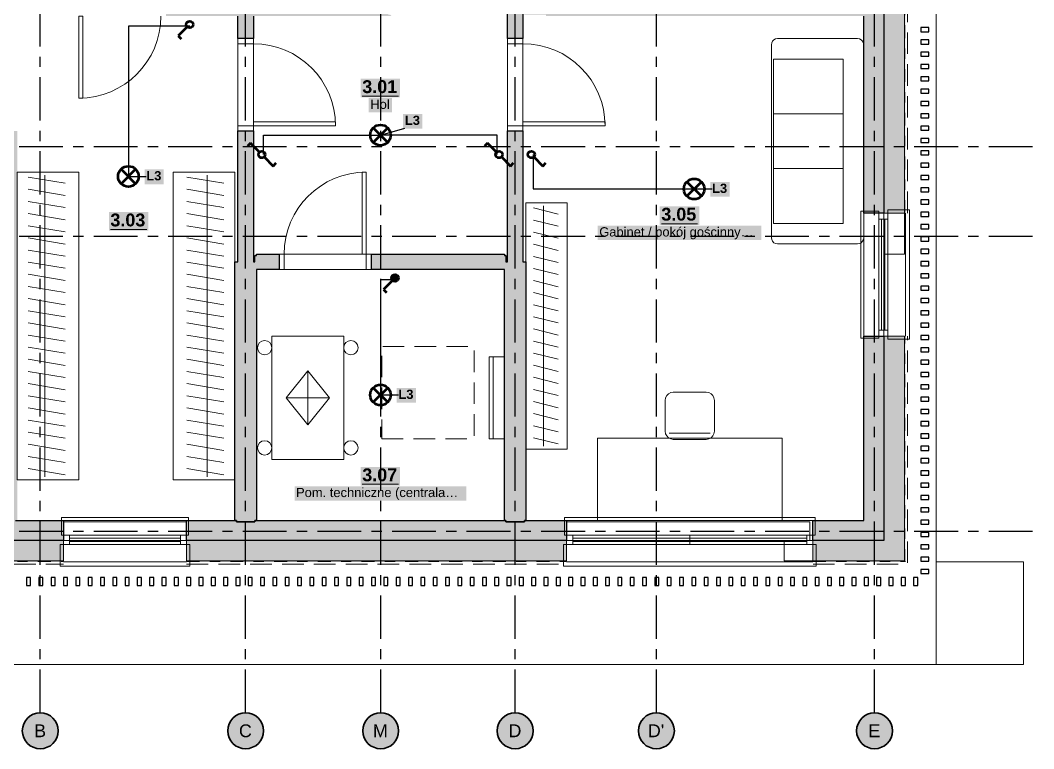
# Model space of a CAD drawing. Header units: metres. Extents: x -3.2 to 13.5, y -2.1 to 9.6.
# Drawn here: x 3.68 to 13.55, y -2.12 to 4.98 of the extents above; entities that cross this region are included whole.
import ezdxf

# ---------------------------------------------------------------- set-up
doc = ezdxf.new("R2010")
doc.units = ezdxf.units.M
for name, pattern in [('KRESKOWA', [5.25, 4.2, -1.05]), ('PUNKTOWA', [10.5, 8.4, -1.05, 0, -1.05]), ('PUNKTOWA_KROTKA', [6.3, 4.2, -1.05, 0, -1.05])]:
    doc.linetypes.add(name, pattern=pattern)
doc.layers.add('A-MASKA', color=7, linetype='Continuous', lineweight=18)
doc.layers.add('E-OPISY', color=2, linetype='Continuous', lineweight=25)
for name, color, linetype, lineweight, true_color in [('E-LACZNIKI', 30, 'Continuous', 35, 0xd06000), ('E-OSWIETLENIE', 30, 'Continuous', 35, 0xd06000), ('E-TRASY', 8, 'Continuous', 25, 0x606060), ('I-OSIE', 8, 'PUNKTOWA', 18, 0x7a7a7a), ('I-PODKLAD', 8, 'Continuous', 18, 0x9a9a9a), ('I-PODKLAD-SCIANY', 8, 'Continuous', 25, 0x6e6e6e), ('I-PODKLAD-WYPELN', 254, 'Continuous', 18, 0xe6e6e6), ('I-POMIESZCZENIA', 8, 'Continuous', 25, 0x4a4a4a)]:
    doc.layers.add(name, color=color, linetype=linetype, lineweight=lineweight, true_color=true_color)
doc.styles.add('PL_ARIAL', font='arial.ttf')
doc.styles.add('PL_ARIAL_B', font='arialbd.ttf')

msp = doc.modelspace()

# ---------------------------------------------------------------- hatches: boundary and pattern name
at = {"layer": 'A-MASKA', "true_color": 0xffffff}
for points in [[(6.9957, 4.227), (7.3793, 4.227), (7.3793, 4.4095), (6.9957, 4.4095)], [(7.0744, 4.0802), (7.3006, 4.0802), (7.3006, 4.22), (7.0744, 4.22)], [(7.4082, 3.922), (7.5958, 3.922), (7.5958, 4.0668), (7.4082, 4.0668)], [(4.8901, 3.3816), (5.0778, 3.3816), (5.0778, 3.5264), (4.8901, 3.5264)], [(10.4001, 3.2592), (10.5878, 3.2592), (10.5878, 3.404), (10.4001, 3.404)], [(9.9084, 2.984), (10.292, 2.984), (10.292, 3.1665), (9.9084, 3.1665)], [(4.5428, 2.9279), (4.9264, 2.9279), (4.9264, 3.1104), (4.5428, 3.1104)], [(9.3035, 2.8372), (10.8969, 2.8372), (10.8969, 2.977), (9.3035, 2.977)], [(7.345, 1.2519), (7.5327, 1.2519), (7.5327, 1.3967), (7.345, 1.3967)], [(6.9957, 0.4445), (7.3793, 0.4445), (7.3793, 0.627), (6.9957, 0.627)], [(6.3509, 0.2977), (8.0241, 0.2977), (8.0241, 0.4375), (6.3509, 0.4375)]]:
    msp.add_hatch(color=7, dxfattribs=at).paths.add_polyline_path(points)
at = {"layer": 'E-LACZNIKI', "true_color": 0x000000}
msp.add_hatch(color=7, dxfattribs=at).paths.add_polyline_path([(7.363, 2.4675), (7.3619, 2.476), (7.3586, 2.484), (7.3533, 2.4908), (7.3465, 2.4961), (7.3385, 2.4994), (7.33, 2.5005), (7.3215, 2.4994), (7.3135, 2.4961), (7.3067, 2.4908), (7.3014, 2.484), (7.2981, 2.476), (7.297, 2.4675), (7.2981, 2.459), (7.3014, 2.451), (7.3067, 2.4442), (7.3135, 2.4389), (7.3215, 2.4356), (7.33, 2.4345), (7.3385, 2.4356), (7.3465, 2.4389), (7.3533, 2.4442), (7.3586, 2.451), (7.3619, 2.459)])
at = {"layer": 'E-OPISY', "true_color": 0x000000}
for points in [[(7.205, 3.86), (7.2044, 3.8645), (7.2027, 3.8687), (7.1999, 3.8724), (7.1963, 3.8752), (7.192, 3.8769), (7.1875, 3.8775), (7.183, 3.8769), (7.1787, 3.8752), (7.1751, 3.8724), (7.1723, 3.8687), (7.1706, 3.8645), (7.17, 3.86), (7.1706, 3.8555), (7.1723, 3.8512), (7.1751, 3.8476), (7.1787, 3.8448), (7.183, 3.8431), (7.1875, 3.8425), (7.192, 3.8431), (7.1963, 3.8448), (7.1999, 3.8476), (7.2027, 3.8512), (7.2044, 3.8555)], [(4.7501, 3.4571), (4.7496, 3.4617), (4.7478, 3.4659), (4.745, 3.4695), (4.7414, 3.4723), (4.7372, 3.474), (4.7326, 3.4746), (4.7281, 3.474), (4.7239, 3.4723), (4.7203, 3.4695), (4.7175, 3.4659), (4.7157, 3.4617), (4.7151, 3.4571), (4.7157, 3.4526), (4.7175, 3.4484), (4.7203, 3.4448), (4.7239, 3.442), (4.7281, 3.4402), (4.7326, 3.4396), (4.7372, 3.4402), (4.7414, 3.442), (4.745, 3.4448), (4.7478, 3.4484), (4.7496, 3.4526)], [(10.2601, 3.3348), (10.2596, 3.3393), (10.2578, 3.3435), (10.255, 3.3472), (10.2514, 3.35), (10.2472, 3.3517), (10.2426, 3.3523), (10.2381, 3.3517), (10.2339, 3.35), (10.2303, 3.3472), (10.2275, 3.3435), (10.2257, 3.3393), (10.2251, 3.3348), (10.2257, 3.3303), (10.2275, 3.326), (10.2303, 3.3224), (10.2339, 3.3196), (10.2381, 3.3179), (10.2426, 3.3173), (10.2472, 3.3179), (10.2514, 3.3196), (10.255, 3.3224), (10.2578, 3.326), (10.2596, 3.3303)], [(7.205, 1.3275), (7.2044, 1.332), (7.2027, 1.3362), (7.1999, 1.3399), (7.1963, 1.3427), (7.192, 1.3444), (7.1875, 1.345), (7.183, 1.3444), (7.1787, 1.3427), (7.1751, 1.3399), (7.1723, 1.3362), (7.1706, 1.332), (7.17, 1.3275), (7.1706, 1.323), (7.1723, 1.3187), (7.1751, 1.3151), (7.1787, 1.3123), (7.183, 1.3106), (7.1875, 1.31), (7.192, 1.3106), (7.1963, 1.3123), (7.1999, 1.3151), (7.2027, 1.3187), (7.2044, 1.323)]]:
    msp.add_hatch(color=7, dxfattribs=at).paths.add_polyline_path(points)
at = {"layer": 'I-OSIE', "true_color": 0xffffff}
for points in [[(4.05, -1.945), (4.0485, -1.9222), (4.044, -1.8997), (4.0367, -1.878), (4.0266, -1.8575), (4.0138, -1.8385), (3.9987, -1.8213), (3.9815, -1.8062), (3.9625, -1.7934), (3.942, -1.7833), (3.9203, -1.776), (3.8978, -1.7715), (3.875, -1.77), (3.8522, -1.7715), (3.8297, -1.776), (3.808, -1.7833), (3.7875, -1.7934), (3.7685, -1.8062), (3.7513, -1.8213), (3.7362, -1.8385), (3.7234, -1.8575), (3.7133, -1.878), (3.706, -1.8997), (3.7015, -1.9222), (3.7, -1.945), (3.7015, -1.9678), (3.706, -1.9903), (3.7133, -2.012), (3.7234, -2.0325), (3.7362, -2.0515), (3.7513, -2.0687), (3.7685, -2.0838), (3.7875, -2.0966), (3.808, -2.1067), (3.8297, -2.114), (3.8522, -2.1185), (3.875, -2.12), (3.8978, -2.1185), (3.9203, -2.114), (3.942, -2.1067), (3.9625, -2.0966), (3.9815, -2.0838), (3.9987, -2.0687), (4.0138, -2.0515), (4.0266, -2.0325), (4.0367, -2.012), (4.044, -1.9903), (4.0485, -1.9678)], [(6.05, -1.945), (6.0485, -1.9222), (6.044, -1.8997), (6.0367, -1.878), (6.0266, -1.8575), (6.0138, -1.8385), (5.9987, -1.8213), (5.9815, -1.8062), (5.9625, -1.7934), (5.942, -1.7833), (5.9203, -1.776), (5.8978, -1.7715), (5.875, -1.77), (5.8522, -1.7715), (5.8297, -1.776), (5.808, -1.7833), (5.7875, -1.7934), (5.7685, -1.8062), (5.7513, -1.8213), (5.7362, -1.8385), (5.7234, -1.8575), (5.7133, -1.878), (5.706, -1.8997), (5.7015, -1.9222), (5.7, -1.945), (5.7015, -1.9678), (5.706, -1.9903), (5.7133, -2.012), (5.7234, -2.0325), (5.7362, -2.0515), (5.7513, -2.0687), (5.7685, -2.0838), (5.7875, -2.0966), (5.808, -2.1067), (5.8297, -2.114), (5.8522, -2.1185), (5.875, -2.12), (5.8978, -2.1185), (5.9203, -2.114), (5.942, -2.1067), (5.9625, -2.0966), (5.9815, -2.0838), (5.9987, -2.0687), (6.0138, -2.0515), (6.0266, -2.0325), (6.0367, -2.012), (6.044, -1.9903), (6.0485, -1.9678)], [(7.365, -1.945), (7.3635, -1.9222), (7.359, -1.8997), (7.3517, -1.878), (7.3416, -1.8575), (7.3288, -1.8385), (7.3137, -1.8213), (7.2965, -1.8062), (7.2775, -1.7934), (7.257, -1.7833), (7.2353, -1.776), (7.2128, -1.7715), (7.19, -1.77), (7.1672, -1.7715), (7.1447, -1.776), (7.123, -1.7833), (7.1025, -1.7934), (7.0835, -1.8062), (7.0663, -1.8213), (7.0512, -1.8385), (7.0384, -1.8575), (7.0283, -1.878), (7.021, -1.8997), (7.0165, -1.9222), (7.015, -1.945), (7.0165, -1.9678), (7.021, -1.9903), (7.0283, -2.012), (7.0384, -2.0325), (7.0512, -2.0515), (7.0663, -2.0687), (7.0835, -2.0838), (7.1025, -2.0966), (7.123, -2.1067), (7.1447, -2.114), (7.1672, -2.1185), (7.19, -2.12), (7.2128, -2.1185), (7.2353, -2.114), (7.257, -2.1067), (7.2775, -2.0966), (7.2965, -2.0838), (7.3137, -2.0687), (7.3288, -2.0515), (7.3416, -2.0325), (7.3517, -2.012), (7.359, -1.9903), (7.3635, -1.9678)], [(8.675, -1.945), (8.6735, -1.9222), (8.669, -1.8997), (8.6617, -1.878), (8.6516, -1.8575), (8.6388, -1.8385), (8.6237, -1.8213), (8.6065, -1.8062), (8.5875, -1.7934), (8.567, -1.7833), (8.5453, -1.776), (8.5228, -1.7715), (8.5, -1.77), (8.4772, -1.7715), (8.4547, -1.776), (8.433, -1.7833), (8.4125, -1.7934), (8.3935, -1.8062), (8.3763, -1.8213), (8.3612, -1.8385), (8.3484, -1.8575), (8.3383, -1.878), (8.331, -1.8997), (8.3265, -1.9222), (8.325, -1.945), (8.3265, -1.9678), (8.331, -1.9903), (8.3383, -2.012), (8.3484, -2.0325), (8.3612, -2.0515), (8.3763, -2.0687), (8.3935, -2.0838), (8.4125, -2.0966), (8.433, -2.1067), (8.4547, -2.114), (8.4772, -2.1185), (8.5, -2.12), (8.5228, -2.1185), (8.5453, -2.114), (8.567, -2.1067), (8.5875, -2.0966), (8.6065, -2.0838), (8.6237, -2.0687), (8.6388, -2.0515), (8.6516, -2.0325), (8.6617, -2.012), (8.669, -1.9903), (8.6735, -1.9678)], [(10.05, -1.945), (10.0485, -1.9222), (10.044, -1.8997), (10.0367, -1.878), (10.0266, -1.8575), (10.0138, -1.8385), (9.9987, -1.8213), (9.9815, -1.8062), (9.9625, -1.7934), (9.942, -1.7833), (9.9203, -1.776), (9.8978, -1.7715), (9.875, -1.77), (9.8522, -1.7715), (9.8297, -1.776), (9.808, -1.7833), (9.7875, -1.7934), (9.7685, -1.8062), (9.7513, -1.8213), (9.7362, -1.8385), (9.7234, -1.8575), (9.7133, -1.878), (9.706, -1.8997), (9.7015, -1.9222), (9.7, -1.945), (9.7015, -1.9678), (9.706, -1.9903), (9.7133, -2.012), (9.7234, -2.0325), (9.7362, -2.0515), (9.7513, -2.0687), (9.7685, -2.0838), (9.7875, -2.0966), (9.808, -2.1067), (9.8297, -2.114), (9.8522, -2.1185), (9.875, -2.12), (9.8978, -2.1185), (9.9203, -2.114), (9.942, -2.1067), (9.9625, -2.0966), (9.9815, -2.0838), (9.9987, -2.0687), (10.0138, -2.0515), (10.0266, -2.0325), (10.0367, -2.012), (10.044, -1.9903), (10.0485, -1.9678)], [(12.175, -1.945), (12.1735, -1.9222), (12.169, -1.8997), (12.1617, -1.878), (12.1516, -1.8575), (12.1388, -1.8385), (12.1237, -1.8213), (12.1065, -1.8062), (12.0875, -1.7934), (12.067, -1.7833), (12.0453, -1.776), (12.0228, -1.7715), (12, -1.77), (11.9772, -1.7715), (11.9547, -1.776), (11.933, -1.7833), (11.9125, -1.7934), (11.8935, -1.8062), (11.8763, -1.8213), (11.8612, -1.8385), (11.8484, -1.8575), (11.8383, -1.878), (11.831, -1.8997), (11.8265, -1.9222), (11.825, -1.945), (11.8265, -1.9678), (11.831, -1.9903), (11.8383, -2.012), (11.8484, -2.0325), (11.8612, -2.0515), (11.8763, -2.0687), (11.8935, -2.0838), (11.9125, -2.0966), (11.933, -2.1067), (11.9547, -2.114), (11.9772, -2.1185), (12, -2.12), (12.0228, -2.1185), (12.0453, -2.114), (12.067, -2.1067), (12.0875, -2.0966), (12.1065, -2.0838), (12.1237, -2.0687), (12.1388, -2.0515), (12.1516, -2.0325), (12.1617, -2.012), (12.169, -1.9903), (12.1735, -1.9678)]]:
    msp.add_hatch(color=7, dxfattribs=at).paths.add_polyline_path(points)
at = {"layer": 'I-PODKLAD-WYPELN', "true_color": 0xe4e4e4}
h = msp.add_hatch(color=7, dxfattribs=at)
h.paths.add_polyline_path([(5.1, 5.02), (5.1, 5.035), (5.1, 5.035), (5.1, 5.035), (5.1, 5.035), (5.1, 5.23), (5.1, 5.23), (5.1, 5.23), (5.1, 5.23), (5.1, 5.23), (5.27, 5.23), (5.27, 6.45), (5.77, 6.45), (5.77, 8.645), (5.77, 8.645), (5.77, 8.645), (5.77, 8.645), (5.77, 8.645), (5.2, 8.645), (5.2, 8.84), (5.2, 9.05), (6.4, 9.05), (6.4, 8.84), (6.4, 8.645), (5.98, 8.645), (5.98, 8.645), (5.98, 8.645), (5.98, 5.23), (5.98, 5.23), (5.98, 5.23), (7.085, 5.23), (7.085, 5.23), (7.085, 5.23), (7.085, 5.23), (7.085, 5.23), (7.1, 5.215), (7.1, 5.215), (7.1, 5.215), (7.1, 5.215), (7.1, 5.215), (7.1, 5.215), (7.1, 5.215), (7.1, 5.215), (7.1, 5.215), (7.1, 5.215), (7.1, 5.215), (7.1, 5.215), (7.115, 5.215), (7.115, 7.47), (7.265, 7.47), (7.265, 5.215), (7.265, 5.215), (7.265, 5.215), (7.265, 5.215), (7.265, 5.215), (7.265, 5.215), (7.265, 5.035), (7.265, 5.035), (7.265, 5.035), (7.265, 5.035), (7.265, 5.035), (7.265, 5.035), (7.265, 5.035), (7.265, 5.035), (7.265, 5.035), (7.265, 5.035), (7.265, 5.035), (7.265, 5.035), (7.265, 5.035), (7.265, 5.035), (7.265, 5.035), (7.265, 5.035), (7.265, 5.035), (7.28, 5.035), (7.28, 5.035), (7.28, 5.035), (7.295, 5.02), (7.295, 5.02), (7.295, 5.02), (5.95, 5.02), (5.95, 5.02), (5.95, 5.02), (5.95, 4.8), (5.95, 4.8), (5.95, 4.8), (5.935, 4.8), (5.935, 4.8), (5.935, 4.8), (5.935, 4.8), (5.8, 4.8), (5.8, 4.8), (5.8, 4.8), (5.8, 4.8), (5.8, 4.8), (5.8, 5.02), (5.8, 5.02), (5.8, 5.02), (5.8, 5.02), (5.8, 5.02), (5.1, 5.02), (5.1, 5.02)])
h.paths.add_polyline_path([(5.77, 5.23), (5.77, 5.23), (5.77, 6.35), (5.37, 6.35), (5.37, 5.23), (5.77, 5.23), (5.77, 5.23), (5.77, 5.23)], flags=0)
h = msp.add_hatch(color=7, dxfattribs=at)
h.paths.add_polyline_path([(8.8, 5.02), (8.8, 5.02), (8.8, 5.035), (8.8, 5.035), (8.8, 5.035), (8.8, 5.035), (8.8, 5.035), (8.8, 5.035), (8.8, 5.035), (8.8, 5.035), (8.8, 5.035), (8.8, 5.035), (8.8, 5.035), (8.8, 5.035), (8.8, 5.035), (8.8, 5.035), (8.8, 5.035), (8.8, 5.035), (8.8, 5.035), (8.59, 5.035), (8.59, 5.035), (8.59, 5.035), (8.59, 5.125), (8.59, 5.125), (8.59, 5.125), (8.575, 5.125), (8.575, 4.8), (8.56, 4.8), (8.425, 4.8), (8.425, 5.125), (8.395, 5.125), (8.395, 5.125), (8.395, 5.125), (8.395, 8.645), (8.395, 8.645), (8.395, 8.645), (8.395, 8.645), (8.1, 8.645), (8.1, 8.84), (8.1, 9.05), (8.8, 9.05), (8.8, 5.425), (8.8, 5.425), (8.8, 5.425), (12.3, 5.425), (12.3, 5.425), (12.3, 5.425), (12.3, 5.425), (12.3, 3.1), (12.29, 3.1), (12.09, 3.1), (12.09, 3.1), (12.09, 3.1), (12.09, 3.1), (11.895, 3.1), (11.895, 3.1), (11.895, 3.1), (11.895, 5.02), (11.895, 5.02), (11.895, 5.02), (11.895, 5.02), (11.895, 5.02), (11.895, 5.02), (8.8, 5.02)])
h.paths.add_polyline_path([(11.91, 5.215), (11.91, 5.215), (11.91, 5.215), (11.91, 5.215), (11.91, 5.215)], flags=0)
h.paths.add_polyline_path([(12.09, 5.215), (12.09, 5.215), (12.09, 5.215), (12.09, 5.215), (12.09, 5.215), (12.09, 5.215)], flags=0)
h.paths.add_polyline_path([(8.59, 5.215), (8.59, 5.215), (8.59, 5.215), (8.59, 5.215)], flags=0)
h.paths.add_polyline_path([(8.8, 5.215), (8.8, 5.215), (8.8, 5.215), (8.8, 5.215)], flags=0)
h.paths.add_polyline_path([(8.41, 8.66), (8.41, 8.66), (8.41, 8.66), (8.41, 8.66)], flags=0)
h.paths.add_polyline_path([(8.59, 8.66), (8.59, 8.66), (8.59, 8.66), (8.59, 8.66)], flags=0)
msp.add_hatch(color=7, dxfattribs=at).paths.add_polyline_path([(3, -0.09), (3, 0.105), (3, 0.105), (3, 0.105), (3.5, 0.105), (3.5, 0.105), (3.5, 0.105), (3.5, 0.105), (3.5, 0.105), (3.5, 3.9), (3.5, 3.9), (3.5, 3.9), (3.5, 3.9), (3.5, 3.9), (3.635, 3.9), (3.635, 3.9), (3.635, 3.9), (3.65, 3.9), (3.65, 3.9), (3.65, 3.9), (3.65, 0.105), (3.65, 0.105), (3.65, 0.105), (4.1, 0.105), (4.1, 0.105), (4.1, 0.105), (4.1, -0.09), (4.1, -0.09), (4.1, -0.09), (4.1, -0.09), (4.1, -0.29), (4.1, -0.3), (3, -0.3), (3, -0.29), (3, -0.09), (3, -0.09), (3, -0.09)])
h = msp.add_hatch(color=7, dxfattribs=at)
h.paths.add_polyline_path([(5.3, 0.105), (5.77, 0.105), (5.77, 0.105), (5.77, 0.105), (5.77, 0.105), (5.77, 0.105), (5.77, 2.625), (5.77, 2.625), (5.77, 2.625), (5.77, 2.625), (5.77, 2.625), (5.8, 2.625), (5.8, 2.625), (5.8, 2.625), (5.8, 2.625), (5.8, 2.625), (5.8, 3.9), (5.8, 3.9), (5.8, 3.9), (5.8, 3.9), (5.8, 3.9), (5.935, 3.9), (5.935, 3.9), (5.935, 3.9), (5.95, 3.9), (5.95, 3.9), (5.95, 3.9), (5.95, 2.625), (5.95, 2.625), (5.95, 2.625), (5.965, 2.625), (5.965, 2.625), (5.965, 2.625), (5.965, 2.625), (5.965, 2.625), (5.965, 2.685), (5.98, 2.685), (5.98, 2.685), (5.98, 2.685), (5.98, 2.685), (5.98, 2.685), (5.98, 2.685), (5.98, 2.685), (5.98, 2.685), (5.98, 2.7), (6.2, 2.7), (6.2, 2.565), (6.2, 2.55), (5.98, 2.55), (5.98, 0.105), (5.98, 0.105), (5.98, 0.105), (8.395, 0.105), (8.395, 2.55), (7.1, 2.55), (7.1, 2.565), (7.1, 2.7), (8.395, 2.7), (8.395, 2.685), (8.395, 2.685), (8.395, 2.685), (8.395, 2.685), (8.395, 2.685), (8.395, 2.685), (8.395, 2.685), (8.395, 2.685), (8.41, 2.685), (8.41, 2.625), (8.425, 2.625), (8.425, 3.9), (8.56, 3.9), (8.575, 3.9), (8.575, 2.625), (8.59, 2.625), (8.605, 2.625), (8.605, 0.105), (9, 0.105), (9, 0.105), (9, 0.105), (9, -0.09), (9, -0.09), (9, -0.09), (9, -0.09), (9, -0.29), (9, -0.3), (5.3, -0.3), (5.3, -0.29), (5.3, -0.09), (5.3, -0.09), (5.3, -0.09), (5.3, -0.09), (5.3, 0.105), (5.3, 0.105)])
h.paths.add_polyline_path([(5.935, 2.625), (5.935, 2.625), (5.935, 2.625)], flags=0)
h = msp.add_hatch(color=7, dxfattribs=at)
h.paths.add_polyline_path([(11.4, 0.105), (11.895, 0.105), (11.895, 0.105), (11.895, 0.105), (11.895, 0.105), (11.895, 0.105), (11.895, 0.105), (11.895, 1.9), (11.895, 1.9), (11.895, 1.9), (12.09, 1.9), (12.09, 1.9), (12.09, 1.9), (12.09, 1.9), (12.29, 1.9), (12.3, 1.9), (12.3, -0.3), (11.4, -0.3), (11.4, -0.29), (11.4, -0.09), (11.4, -0.09), (11.4, -0.09), (11.4, -0.09), (11.4, 0.105), (11.4, 0.105)])
h.paths.add_polyline_path([(12.09, 0.09), (12.09, 0.09), (12.09, 0.09), (12.09, 0.09), (12.09, 0.09), (12.09, 0.09)], flags=0)
h.paths.add_polyline_path([(12.09, -0.09), (12.09, -0.09), (12.09, -0.09), (12.09, -0.09)], flags=0)

# ---------------------------------------------------------------- linework, layer by layer
at = {"layer": 'E-LACZNIKI', "lineweight": 50, "ltscale": 0.05}
for points in [[(5.3067, 4.9142), (5.2186, 4.8261)], [(5.2186, 4.8261), (5.2483, 4.7964)], [(5.9211, 3.7814), (5.8914, 3.7517)], [(6.0092, 3.6933), (5.9211, 3.7814)], [(8.2311, 3.7814), (8.2014, 3.7517)], [(8.3192, 3.6933), (8.2311, 3.7814)], [(6.0558, 3.6467), (6.1439, 3.5586)], [(6.1439, 3.5586), (6.1736, 3.5883)], [(8.3658, 3.6467), (8.4539, 3.5586)], [(8.4539, 3.5586), (8.4836, 3.5883)], [(8.6808, 3.6467), (8.7689, 3.5586)], [(8.7689, 3.5586), (8.7986, 3.5883)], [(7.3067, 2.4442), (7.2186, 2.3561)], [(7.2186, 2.3561), (7.2483, 2.3264)]]:
    msp.add_lwpolyline(points, dxfattribs=at)
for centre in [(5.33, 4.9375), (6.0325, 3.67), (8.3425, 3.67), (8.6575, 3.67), (7.33, 2.4675)]:
    msp.add_circle(centre, 0.033, dxfattribs=at)
at = {"layer": 'E-OPISY', "lineweight": 25, "ltscale": 0.05}
for points in [[(7.1875, 3.86), (7.4257, 3.9278)], [(4.7326, 3.4571), (4.9076, 3.4571)], [(10.2426, 3.3348), (10.4176, 3.3348)], [(7.1875, 1.3275), (7.3625, 1.3275)]]:
    msp.add_lwpolyline(points, dxfattribs=at)
at = {"layer": 'E-OSWIETLENIE', "lineweight": 50, "ltscale": 0.05}
for points in [[(7.1168, 3.7893), (7.2582, 3.9307)], [(7.1168, 3.9307), (7.2582, 3.7893)], [(4.6619, 3.3864), (4.8034, 3.5278)], [(4.6619, 3.5278), (4.8034, 3.3864)], [(10.1719, 3.2641), (10.3134, 3.4055)], [(10.1719, 3.4055), (10.3134, 3.2641)], [(7.1168, 1.2568), (7.2582, 1.3982)], [(7.1168, 1.3982), (7.2582, 1.2568)]]:
    msp.add_lwpolyline(points, dxfattribs=at)
for centre in [(7.1875, 3.86), (4.7326, 3.4571), (10.2426, 3.3348), (7.1875, 1.3275)]:
    msp.add_circle(centre, 0.1, dxfattribs=at)
at = {"layer": 'E-TRASY', "linetype": 'Continuous', "lineweight": 25, "ltscale": 0.05, "flags": 128}
for points in [[(5.33, 4.92), (4.7326, 4.92), (4.7326, 3.4571)], [(6.05, 3.67), (6.05, 3.86), (7.1875, 3.86)], [(8.325, 3.67), (8.325, 3.86), (7.1875, 3.86)], [(8.675, 3.67), (8.675, 3.3348), (10.2426, 3.3348)], [(7.33, 2.45), (7.1875, 2.45), (7.1875, 1.3275)]]:
    msp.add_lwpolyline(points, dxfattribs=at)
at = {"layer": 'I-OSIE', "linetype": 'PUNKTOWA', "lineweight": 25, "ltscale": 0.050183, "flags": 128}
for points in [[(3.875, -1.77), (3.875, 9.19)], [(5.875, -1.77), (5.875, 9.19)], [(7.19, -1.77), (7.19, 9.19)], [(8.5, -1.77), (8.5, 9.19)], [(9.875, -1.77), (9.875, 9.19)], [(12, -1.77), (12, 9.19)]]:
    msp.add_lwpolyline(points, dxfattribs=at)
at = {"layer": 'I-OSIE', "linetype": 'PUNKTOWA', "lineweight": 25, "ltscale": 0.050773, "flags": 128}
for points in [[(-2.87, 3.75), (13.55, 3.75)], [(-2.87, 2.875), (13.55, 2.875)], [(-2.87, 0), (13.55, 0)]]:
    msp.add_lwpolyline(points, dxfattribs=at)
at = {"layer": 'I-OSIE', "linetype": 'Continuous', "lineweight": 35, "ltscale": 0.05}
for centre in [(3.875, -1.945), (5.875, -1.945), (7.19, -1.945), (8.5, -1.945), (9.875, -1.945), (12, -1.945)]:
    msp.add_circle(centre, 0.175, dxfattribs=at)
at = {"layer": 'I-PODKLAD', "lineweight": 13, "ltscale": 0.05}
for points in [[(12.3255, 5.425), (12.6, 5.425), (12.6, -1.3), (-2.4, -1.3), (-2.4, 5.425), (-1.3005, 5.425)], [(5.8, 4.7995), (5.8, 3.9005)], [(5.95, 3.9005), (5.95, 4.7995)], [(8.425, 4.7995), (8.425, 3.9005)], [(8.575, 3.9005), (8.575, 4.7995)], [(11.895, 3.0995), (11.895, 1.9005)], [(12.29, 3.0995), (12.29, 2.7), (12.09, 2.7), (12.09, 3.0995)], [(12.3, 1.9005), (12.3, 3.0995)], [(7.0995, 2.7), (6.2005, 2.7)], [(12.09, 2.6995), (12.09, 1.9005)], [(6.2005, 2.55), (7.0995, 2.55)], [(6.48, 1.564), (6.48, 1.036)], [(6.27, 1.3), (6.69, 1.3)], [(5.2995, 0.105), (4.1005, 0.105)], [(11.3995, 0.105), (9.0005, 0.105)], [(4.1005, 0.09), (5.2995, 0.09)], [(9.0005, 0.09), (11.37, 0.09), (11.37, -0.09), (9.0005, -0.09)], [(5.2995, -0.09), (4.1005, -0.09)], [(11.3995, -0.29), (11.12, -0.29), (11.12, -0.0905)], [(11.3705, -0.09), (11.3995, -0.09)], [(4.1005, -0.3), (5.2995, -0.3)], [(9.0005, -0.3), (11.3995, -0.3)], [(12.6005, -0.3), (13.45, -0.3), (13.45, -1.3), (12.6005, -1.3)]]:
    msp.add_lwpolyline(points, dxfattribs=at)
at = {"layer": 'I-PODKLAD', "linetype": 'KRESKOWA', "lineweight": 13, "ltscale": 0.05, "flags": 128}
for points in [[(12.32, 3.1005), (12.32, 5.425), (12.6, 5.425), (12.6, -1.3), (-2.4, -1.3), (-2.4, 5.425), (-1.32, 5.425), (-1.32, 3.7005)], [(11.4005, -0.32), (12.32, -0.32), (12.32, 1.8995)], [(7.2, 0.9), (8.1, 0.9), (8.1, 1.8), (7.2, 1.8), (7.2, 0.9)], [(3.0005, -0.32), (4.0995, -0.32)], [(5.3005, -0.32), (8.9995, -0.32)]]:
    msp.add_lwpolyline(points, dxfattribs=at)
at = {"layer": 'I-PODKLAD', "lineweight": 18, "ltscale": 0.05}
for points in [[(4.25, 5.02), (4.25, 4.22), (4.29, 4.22), (4.29, 5.02)], [(5.95, 4.8), (5.95, 4.75), (5.8, 4.75), (5.8, 4.8)], [(8.575, 4.8), (8.575, 4.75), (8.425, 4.75), (8.425, 4.8)], [(5.95, 3.9), (5.95, 3.95), (5.8, 3.95), (5.8, 3.9)], [(5.95, 3.95), (6.75, 3.95), (6.75, 3.99), (5.95, 3.99)], [(8.575, 3.9), (8.575, 3.95), (8.425, 3.95), (8.425, 3.9)], [(8.575, 3.95), (9.375, 3.95), (9.375, 3.99), (8.575, 3.99)], [(7.05, 2.7), (7.05, 3.5), (7.01, 3.5), (7.01, 2.7)], [(12.04, 1.88), (12.04, 3.12), (11.865, 3.12), (11.865, 1.88)], [(12.04, 1.9), (12.04, 3.1), (12.13, 3.1), (12.13, 1.9)], [(12.13, 1.87), (12.13, 3.13), (12.34, 3.13), (12.34, 1.87)], [(6.2, 2.7), (6.25, 2.7), (6.25, 2.55), (6.2, 2.55)], [(7.1, 2.7), (7.05, 2.7), (7.05, 2.55), (7.1, 2.55)], [(8.395, 0.9), (8.395, 1.7), (8.245, 1.7), (8.245, 0.9)], [(4.08, -0.04), (5.32, -0.04), (5.32, 0.135), (4.08, 0.135)], [(8.98, -0.04), (11.42, -0.04), (11.42, 0.135), (8.98, 0.135)], [(4.1, -0.04), (5.3, -0.04), (5.3, -0.13), (4.1, -0.13)], [(9, -0.04), (11.4, -0.04), (11.4, -0.13), (9, -0.13)], [(4.07, -0.13), (5.33, -0.13), (5.33, -0.34), (4.07, -0.34)], [(8.97, -0.13), (11.43, -0.13), (11.43, -0.34), (8.97, -0.34)]]:
    msp.add_lwpolyline(points, close=True, dxfattribs=at)
at = {"layer": 'I-PODKLAD', "lineweight": 13, "ltscale": 0.05, "true_color": 0xb8b8b8}
for points in [[(11.895, 4.74), (11.8921, 4.7585), (11.8835, 4.7753), (11.8703, 4.7885), (11.8535, 4.7971), (11.835, 4.8), (11.055, 4.8), (11.0365, 4.7971), (11.0197, 4.7885), (11.0065, 4.7753), (10.9979, 4.7585), (10.995, 4.74), (10.995, 2.86), (10.9979, 2.8415), (11.0065, 2.8247), (11.0197, 2.8115), (11.0365, 2.8029), (11.055, 2.8), (11.835, 2.8), (11.8535, 2.8029), (11.8703, 2.8115), (11.8835, 2.8247), (11.8921, 2.8415), (11.895, 2.86)], [(11.695, 3), (11.695, 4.6), (11.015, 4.6), (11.015, 3)], [(3.65, 3.5), (3.65, 0.5), (4.25, 0.5), (4.25, 3.5)], [(5.77, 0.5), (5.77, 3.5), (5.17, 3.5), (5.17, 0.5)], [(8.605, 3.2), (8.605, 0.8), (9.005, 0.8), (9.005, 3.2)], [(10.04, 1.355), (10.0153, 1.3511), (9.993, 1.3397), (9.9753, 1.322), (9.9639, 1.2997), (9.96, 1.275), (9.96, 0.975), (9.9639, 0.9503), (9.9753, 0.928), (9.993, 0.9103), (10.0153, 0.8989), (10.04, 0.895), (10.36, 0.895), (10.3847, 0.8989), (10.407, 0.9103), (10.4247, 0.928), (10.4361, 0.9503), (10.44, 0.975), (10.44, 1.275), (10.4361, 1.2997), (10.4247, 1.322), (10.407, 1.3397), (10.3847, 1.3511), (10.36, 1.355)], [(9.3, 0.105), (11.1, 0.105), (11.1, 0.905), (9.3, 0.905)]]:
    msp.add_lwpolyline(points, close=True, dxfattribs=at)
for points in [[(11.695, 4.0667), (11.015, 4.0667)], [(3.92, 3.47), (3.92, 0.53)], [(5.5, 0.53), (5.5, 3.47)], [(11.695, 3.5333), (11.015, 3.5333)], [(3.758, 3.45), (4.118, 3.39)], [(5.662, 3.39), (5.302, 3.45)], [(3.758, 3.3317), (4.118, 3.2717)], [(5.662, 3.2717), (5.302, 3.3317)], [(3.758, 3.2133), (4.118, 3.1533)], [(5.662, 3.1533), (5.302, 3.2133)], [(8.775, 3.17), (8.775, 0.83)], [(3.758, 3.095), (4.118, 3.035)], [(5.662, 3.035), (5.302, 3.095)], [(8.677, 3.15), (8.917, 3.09)], [(3.758, 2.9767), (4.118, 2.9167)], [(5.662, 2.9167), (5.302, 2.9767)], [(8.677, 3.0321), (8.917, 2.9721)], [(8.677, 2.9142), (8.917, 2.8542)], [(3.758, 2.8583), (4.118, 2.7983)], [(5.662, 2.7983), (5.302, 2.8583)], [(8.677, 2.7963), (8.917, 2.7363)], [(3.758, 2.74), (4.118, 2.68)], [(5.662, 2.68), (5.302, 2.74)], [(8.677, 2.6784), (8.917, 2.6184)], [(3.758, 2.6217), (4.118, 2.5617)], [(5.662, 2.5617), (5.302, 2.6217)], [(3.758, 2.5033), (4.118, 2.4433)], [(5.662, 2.4433), (5.302, 2.5033)], [(8.677, 2.5605), (8.917, 2.5005)], [(3.758, 2.385), (4.118, 2.325)], [(5.662, 2.325), (5.302, 2.385)], [(8.677, 2.4426), (8.917, 2.3826)], [(8.677, 2.3247), (8.917, 2.2647)], [(3.758, 2.2667), (4.118, 2.2067)], [(5.662, 2.2067), (5.302, 2.2667)], [(8.677, 2.2068), (8.917, 2.1468)], [(3.758, 2.1483), (4.118, 2.0883)], [(5.662, 2.0883), (5.302, 2.1483)], [(8.677, 2.0889), (8.917, 2.0289)], [(3.758, 2.03), (4.118, 1.97)], [(5.662, 1.97), (5.302, 2.03)], [(3.758, 1.9117), (4.118, 1.8517)], [(5.662, 1.8517), (5.302, 1.9117)], [(8.677, 1.9711), (8.917, 1.9111)], [(3.758, 1.7933), (4.118, 1.7333)], [(5.662, 1.7333), (5.302, 1.7933)], [(8.677, 1.8532), (8.917, 1.7932)], [(8.677, 1.7353), (8.917, 1.6753)], [(3.758, 1.675), (4.118, 1.615)], [(5.662, 1.615), (5.302, 1.675)], [(8.677, 1.6174), (8.917, 1.5574)], [(3.758, 1.5567), (4.118, 1.4967)], [(5.662, 1.4967), (5.302, 1.5567)], [(8.677, 1.4995), (8.917, 1.4395)], [(3.758, 1.4383), (4.118, 1.3783)], [(5.662, 1.3783), (5.302, 1.4383)], [(3.758, 1.32), (4.118, 1.26)], [(5.662, 1.26), (5.302, 1.32)], [(8.677, 1.3816), (8.917, 1.3216)], [(3.758, 1.2017), (4.118, 1.1417)], [(5.662, 1.1417), (5.302, 1.2017)], [(8.677, 1.2637), (8.917, 1.2037)], [(8.677, 1.1458), (8.917, 1.0858)], [(3.758, 1.0833), (4.118, 1.0233)], [(5.662, 1.0233), (5.302, 1.0833)], [(8.677, 1.0279), (8.917, 0.9679)], [(3.758, 0.965), (4.118, 0.905)], [(5.662, 0.905), (5.302, 0.965)], [(8.677, 0.91), (8.917, 0.85)], [(10.4, 0.955), (10, 0.955)], [(3.758, 0.8467), (4.118, 0.7867)], [(5.662, 0.7867), (5.302, 0.8467)], [(3.758, 0.7283), (4.118, 0.6683)], [(5.662, 0.6683), (5.302, 0.7283)], [(3.758, 0.61), (4.118, 0.55)], [(5.662, 0.55), (5.302, 0.61)]]:
    msp.add_lwpolyline(points, dxfattribs=at)
at = {"layer": 'I-PODKLAD', "lineweight": 18, "ltscale": 0.05}
for points in [[(12.04, 3.04), (12.13, 3.04)], [(12.0688, 1.96), (12.0688, 3.04)], [(12.1012, 1.96), (12.1012, 3.04)], [(12.04, 1.96), (12.13, 1.96)], [(8.285, 0.9), (8.285, 1.7)], [(4.16, -0.04), (4.16, -0.13)], [(4.16, -0.0688), (5.24, -0.0688)], [(5.24, -0.04), (5.24, -0.13)], [(9.06, -0.04), (9.06, -0.13)], [(9.06, -0.0688), (11.34, -0.0688)], [(10.2, -0.04), (10.2, -0.13)], [(11.34, -0.04), (11.34, -0.13)], [(4.16, -0.1012), (5.24, -0.1012)], [(9.06, -0.1012), (11.34, -0.1012)]]:
    msp.add_lwpolyline(points, dxfattribs=at)
at = {"layer": 'I-PODKLAD', "lineweight": 13, "ltscale": 0.05}
for points in [[(6.13, 1.9), (6.13, 0.7), (6.83, 0.7), (6.83, 1.9)], [(6.27, 1.3), (6.48, 1.036), (6.69, 1.3), (6.48, 1.564)]]:
    msp.add_lwpolyline(points, close=True, dxfattribs=at)
for centre in [(6.06, 1.788), (6.9, 1.788), (6.06, 0.812), (6.9, 0.812)]:
    msp.add_circle(centre, 0.07, dxfattribs=at)
for centre, start, end in [((4.25, 5.02), -90, 0), ((5.95, 3.95), 0, 90), ((8.575, 3.95), 0, 90), ((7.05, 2.7), -270, -180)]:
    msp.add_arc(centre, 0.8, start, end, dxfattribs=at)
at = {"layer": 'I-PODKLAD-SCIANY', "lineweight": 13, "ltscale": 0.05}
for points in [[(12.09, 5.215), (12.09, 5.215), (12.09, 5.215), (12.29, 5.415), (12.29, 5.415), (12.29, 5.415), (12.29, 3.1), (12.29, 3.1), (12.29, 3.1), (12.09, 3.1), (12.09, 3.1), (12.09, 3.1)], [(11.4, -0.29), (11.4, -0.29), (11.4, -0.09), (11.4, -0.09), (11.4, -0.09), (12.09, -0.09), (12.09, -0.09), (12.09, -0.09), (12.09, -0.09), (12.09, -0.09), (12.09, -0.09), (12.09, -0.09), (12.09, -0.09), (12.09, -0.09), (12.09, -0.09), (12.09, -0.09), (12.09, -0.09), (12.09, -0.09), (12.09, -0.09), (12.09, -0.09), (12.09, -0.09), (12.09, -0.09), (12.09, 1.9), (12.09, 1.9), (12.09, 1.9), (12.29, 1.9), (12.29, 1.9), (12.29, 1.9), (12.29, -0.29), (12.29, -0.29), (12.29, -0.29), (11.4, -0.29)], [(3, -0.29), (3, -0.29), (3, -0.09), (3, -0.09), (3, -0.09), (4.1, -0.09), (4.1, -0.09), (4.1, -0.09), (4.1, -0.29), (4.1, -0.29), (4.1, -0.29), (3, -0.29)], [(5.3, -0.29), (5.3, -0.29), (5.3, -0.09), (5.3, -0.09), (5.3, -0.09), (9, -0.09), (9, -0.09), (9, -0.09), (9, -0.29), (9, -0.29), (9, -0.29), (5.3, -0.29)]]:
    msp.add_lwpolyline(points, close=True, dxfattribs=at)
at = {"layer": 'I-PODKLAD-SCIANY', "linetype": 'PUNKTOWA_KROTKA', "lineweight": 13, "ltscale": 0.03, "flags": 128}
for points in [[(12.295, 3.1), (12.295, 5.425)], [(12.295, -0.3), (12.295, 1.9)], [(3, -0.295), (4.1, -0.295)], [(5.3, -0.295), (9, -0.295)], [(11.4, -0.295), (12.3, -0.295)]]:
    msp.add_lwpolyline(points, dxfattribs=at)
at = {"layer": 'I-PODKLAD-SCIANY', "lineweight": 25, "ltscale": 0.05}
for points in [[(12.09, 5.215), (12.09, 3.1), (12.09, 3.1), (12.09, 3.1), (12.09, 3.1), (12.09, 3.1), (11.895, 3.1), (11.895, 3.1), (11.895, 3.1), (11.895, 3.1), (11.895, 5.02)], [(5.95, 5.02), (5.95, 4.8), (5.95, 4.8), (5.95, 4.8), (5.8, 4.8), (5.8, 4.8), (5.8, 4.8), (5.8, 4.8), (5.8, 4.8), (5.8, 5.02)], [(3.635, 0.105), (4.1, 0.105), (4.1, 0.105), (4.1, 0.105), (4.1, -0.09), (4.1, -0.09), (4.1, -0.09), (3, -0.09)]]:
    msp.add_lwpolyline(points, dxfattribs=at)
for points in [[(8.425, 4.8), (8.425, 4.8), (8.425, 5.125), (8.425, 5.125), (8.425, 5.125), (8.575, 5.125), (8.575, 5.125), (8.575, 5.125), (8.575, 4.8), (8.575, 4.8), (8.575, 4.8), (8.425, 4.8)], [(12.45, 4.8675), (12.53, 4.8675), (12.53, 4.9075), (12.45, 4.9075)], [(12.45, 4.7475), (12.53, 4.7475), (12.53, 4.7875), (12.45, 4.7875)], [(12.45, 4.6275), (12.53, 4.6275), (12.53, 4.6675), (12.45, 4.6675)], [(12.45, 4.5075), (12.53, 4.5075), (12.53, 4.5475), (12.45, 4.5475)], [(12.45, 4.3875), (12.53, 4.3875), (12.53, 4.4275), (12.45, 4.4275)], [(12.45, 4.2675), (12.53, 4.2675), (12.53, 4.3075), (12.45, 4.3075)], [(12.45, 4.1475), (12.53, 4.1475), (12.53, 4.1875), (12.45, 4.1875)], [(12.45, 4.0275), (12.53, 4.0275), (12.53, 4.0675), (12.45, 4.0675)], [(5.77, 2.625), (5.77, 2.625), (5.77, 2.625), (5.77, 2.625), (5.77, 2.625), (5.8, 2.625), (5.8, 2.625), (5.8, 2.625), (5.8, 2.625), (5.8, 2.625), (5.8, 2.625), (5.8, 2.625), (5.8, 2.625), (5.8, 2.625), (5.8, 2.625), (5.8, 2.625), (5.8, 2.625), (5.8, 2.625), (5.8, 2.625), (5.8, 2.625), (5.8, 2.625), (5.8, 2.625), (5.8, 3.9), (5.8, 3.9), (5.8, 3.9), (5.8, 3.9), (5.8, 3.9), (5.95, 3.9), (5.95, 3.9), (5.95, 3.9), (5.95, 2.625), (5.95, 2.625), (5.95, 2.625), (5.95, 2.625), (5.95, 2.625), (5.95, 2.625), (5.95, 2.625), (5.95, 2.625), (5.95, 2.625), (5.95, 2.625), (5.95, 2.625), (5.95, 2.625), (5.95, 2.625), (5.95, 2.625), (5.95, 2.625), (5.95, 2.625), (5.95, 2.625), (5.965, 2.625), (5.965, 2.625), (5.965, 2.625), (5.965, 2.625), (5.965, 2.625), (5.965, 2.625), (5.965, 2.625), (5.965, 2.625), (5.965, 2.625), (5.965, 2.625), (5.965, 2.625), (5.965, 2.625), (5.965, 2.625), (5.965, 2.625), (5.965, 2.625), (5.965, 2.625), (5.965, 2.625), (5.965, 2.685), (5.965, 2.685), (5.965, 2.685), (5.98, 2.685), (5.98, 2.685), (5.98, 2.685), (5.98, 2.685), (5.98, 2.685), (5.98, 2.685), (5.98, 2.685), (5.98, 2.685), (5.98, 2.685), (5.98, 2.685), (5.98, 2.685), (5.98, 2.685), (5.98, 2.685), (5.98, 2.685), (5.98, 2.685), (5.98, 2.685), (5.98, 2.685), (5.98, 2.7), (5.98, 2.7), (5.98, 2.7), (6.2, 2.7), (6.2, 2.7), (6.2, 2.7), (6.2, 2.55), (6.2, 2.55), (6.2, 2.55), (5.98, 2.55), (5.98, 2.55), (5.98, 2.55), (5.98, 2.55), (5.98, 2.55), (5.98, 2.55), (5.98, 2.55), (5.98, 2.55), (5.98, 2.55), (5.98, 2.55), (5.98, 2.55), (5.98, 2.55), (5.98, 2.55), (5.98, 2.55), (5.98, 2.55), (5.98, 2.55), (5.98, 2.55), (5.98, 0.105), (5.98, 0.105), (5.98, 0.105), (5.965, 0.105), (5.965, 0.105), (5.965, 0.105), (5.965, 0.105), (5.965, 0.105), (5.965, 0.105), (5.965, 0.105), (5.965, 0.105), (5.965, 0.105), (5.965, 0.105), (5.965, 0.105), (5.965, 0.105), (5.965, 0.105), (5.965, 0.105), (5.965, 0.105), (5.965, 0.105), (5.965, 0.105), (5.965, 0.09), (5.965, 0.09), (5.965, 0.09), (5.965, 0.09), (5.965, 0.09), (5.785, 0.09), (5.785, 0.09), (5.785, 0.09), (5.785, 0.09), (5.785, 0.09), (5.785, 0.105), (5.785, 0.105), (5.785, 0.105), (5.785, 0.105), (5.785, 0.105), (5.785, 0.105), (5.785, 0.105), (5.785, 0.105), (5.785, 0.105), (5.785, 0.105), (5.785, 0.105), (5.785, 0.105), (5.785, 0.105), (5.785, 0.105), (5.785, 0.105), (5.785, 0.105), (5.785, 0.105), (5.77, 0.105), (5.77, 0.105), (5.77, 0.105), (5.77, 0.105), (5.77, 0.105)], [(7.1, 2.55), (7.1, 2.55), (7.1, 2.7), (7.1, 2.7), (7.1, 2.7), (8.395, 2.7), (8.395, 2.7), (8.395, 2.7), (8.395, 2.685), (8.395, 2.685), (8.395, 2.685), (8.395, 2.685), (8.395, 2.685), (8.395, 2.685), (8.395, 2.685), (8.395, 2.685), (8.395, 2.685), (8.395, 2.685), (8.395, 2.685), (8.395, 2.685), (8.395, 2.685), (8.395, 2.685), (8.395, 2.685), (8.395, 2.685), (8.395, 2.685), (8.41, 2.685), (8.41, 2.685), (8.41, 2.685), (8.41, 2.625), (8.41, 2.625), (8.41, 2.625), (8.41, 2.625), (8.41, 2.625), (8.41, 2.625), (8.41, 2.625), (8.41, 2.625), (8.41, 2.625), (8.41, 2.625), (8.41, 2.625), (8.41, 2.625), (8.41, 2.625), (8.41, 2.625), (8.41, 2.625), (8.41, 2.625), (8.41, 2.625), (8.425, 2.625), (8.425, 2.625), (8.425, 2.625), (8.425, 2.625), (8.425, 2.625), (8.425, 2.625), (8.425, 2.625), (8.425, 2.625), (8.425, 2.625), (8.425, 2.625), (8.425, 2.625), (8.425, 2.625), (8.425, 2.625), (8.425, 2.625), (8.425, 2.625), (8.425, 2.625), (8.425, 2.625), (8.425, 3.9), (8.425, 3.9), (8.425, 3.9), (8.575, 3.9), (8.575, 3.9), (8.575, 3.9), (8.575, 2.625), (8.575, 2.625), (8.575, 2.625), (8.575, 2.625), (8.575, 2.625), (8.575, 2.625), (8.575, 2.625), (8.575, 2.625), (8.575, 2.625), (8.575, 2.625), (8.575, 2.625), (8.575, 2.625), (8.575, 2.625), (8.575, 2.625), (8.575, 2.625), (8.575, 2.625), (8.575, 2.625), (8.605, 2.625), (8.605, 2.625), (8.605, 2.625), (8.605, 0.105), (8.605, 0.105), (8.605, 0.105), (8.59, 0.105), (8.59, 0.105), (8.59, 0.105), (8.59, 0.105), (8.59, 0.105), (8.59, 0.105), (8.59, 0.105), (8.59, 0.105), (8.59, 0.105), (8.59, 0.105), (8.59, 0.105), (8.59, 0.105), (8.59, 0.105), (8.59, 0.105), (8.59, 0.105), (8.59, 0.105), (8.59, 0.105), (8.59, 0.09), (8.59, 0.09), (8.59, 0.09), (8.41, 0.09), (8.41, 0.09), (8.41, 0.09), (8.41, 0.105), (8.41, 0.105), (8.41, 0.105), (8.41, 0.105), (8.41, 0.105), (8.41, 0.105), (8.41, 0.105), (8.41, 0.105), (8.41, 0.105), (8.41, 0.105), (8.41, 0.105), (8.41, 0.105), (8.41, 0.105), (8.41, 0.105), (8.41, 0.105), (8.41, 0.105), (8.41, 0.105), (8.395, 0.105), (8.395, 0.105), (8.395, 0.105), (8.395, 2.55), (8.395, 2.55), (8.395, 2.55), (8.395, 2.55), (8.395, 2.55), (8.395, 2.55), (8.395, 2.55), (8.395, 2.55), (8.395, 2.55), (8.395, 2.55), (8.395, 2.55), (8.395, 2.55), (8.395, 2.55), (8.395, 2.55), (8.395, 2.55), (8.395, 2.55), (8.395, 2.55), (7.1, 2.55)], [(12.45, 3.9075), (12.53, 3.9075), (12.53, 3.9475), (12.45, 3.9475)], [(12.45, 3.7875), (12.53, 3.7875), (12.53, 3.8275), (12.45, 3.8275)], [(12.45, 3.6675), (12.53, 3.6675), (12.53, 3.7075), (12.45, 3.7075)], [(12.45, 3.5475), (12.53, 3.5475), (12.53, 3.5875), (12.45, 3.5875)], [(12.45, 3.4275), (12.53, 3.4275), (12.53, 3.4675), (12.45, 3.4675)], [(12.45, 3.3075), (12.53, 3.3075), (12.53, 3.3475), (12.45, 3.3475)], [(12.45, 3.1875), (12.53, 3.1875), (12.53, 3.2275), (12.45, 3.2275)], [(12.45, 3.0675), (12.53, 3.0675), (12.53, 3.1075), (12.45, 3.1075)], [(12.45, 2.9475), (12.53, 2.9475), (12.53, 2.9875), (12.45, 2.9875)], [(12.45, 2.8275), (12.53, 2.8275), (12.53, 2.8675), (12.45, 2.8675)], [(12.45, 2.7075), (12.53, 2.7075), (12.53, 2.7475), (12.45, 2.7475)], [(12.45, 2.5875), (12.53, 2.5875), (12.53, 2.6275), (12.45, 2.6275)], [(12.45, 2.4675), (12.53, 2.4675), (12.53, 2.5075), (12.45, 2.5075)], [(12.45, 2.3475), (12.53, 2.3475), (12.53, 2.3875), (12.45, 2.3875)], [(12.45, 2.2275), (12.53, 2.2275), (12.53, 2.2675), (12.45, 2.2675)], [(12.45, 2.1075), (12.53, 2.1075), (12.53, 2.1475), (12.45, 2.1475)], [(12.45, 1.9875), (12.53, 1.9875), (12.53, 2.0275), (12.45, 2.0275)], [(11.4, 0.105), (11.4, 0.105), (11.895, 0.105), (11.895, 0.105), (11.895, 0.105), (11.895, 0.105), (11.895, 0.105), (11.895, 0.105), (11.895, 0.105), (11.895, 0.105), (11.895, 0.105), (11.895, 0.105), (11.895, 0.105), (11.895, 0.105), (11.895, 0.105), (11.895, 0.105), (11.895, 0.105), (11.895, 0.105), (11.895, 0.105), (11.895, 1.9), (11.895, 1.9), (11.895, 1.9), (11.895, 1.9), (11.895, 1.9), (12.09, 1.9), (12.09, 1.9), (12.09, 1.9), (12.09, 1.9), (12.09, -0.09), (12.09, -0.09), (12.09, -0.09), (12.09, -0.09), (11.4, -0.09), (11.4, -0.09), (11.4, -0.09), (11.4, -0.09), (11.4, 0.105), (11.4, 0.105)], [(12.45, 1.8675), (12.53, 1.8675), (12.53, 1.9075), (12.45, 1.9075)], [(12.45, 1.7475), (12.53, 1.7475), (12.53, 1.7875), (12.45, 1.7875)], [(12.45, 1.6275), (12.53, 1.6275), (12.53, 1.6675), (12.45, 1.6675)], [(12.45, 1.5075), (12.53, 1.5075), (12.53, 1.5475), (12.45, 1.5475)], [(12.45, 1.3875), (12.53, 1.3875), (12.53, 1.4275), (12.45, 1.4275)], [(12.45, 1.2675), (12.53, 1.2675), (12.53, 1.3075), (12.45, 1.3075)], [(12.45, 1.1475), (12.53, 1.1475), (12.53, 1.1875), (12.45, 1.1875)], [(12.45, 1.0275), (12.53, 1.0275), (12.53, 1.0675), (12.45, 1.0675)], [(12.45, 0.9075), (12.53, 0.9075), (12.53, 0.9475), (12.45, 0.9475)], [(12.45, 0.7875), (12.53, 0.7875), (12.53, 0.8275), (12.45, 0.8275)], [(12.45, 0.6675), (12.53, 0.6675), (12.53, 0.7075), (12.45, 0.7075)], [(12.45, 0.5475), (12.53, 0.5475), (12.53, 0.5875), (12.45, 0.5875)], [(12.45, 0.4275), (12.53, 0.4275), (12.53, 0.4675), (12.45, 0.4675)], [(12.45, 0.3075), (12.53, 0.3075), (12.53, 0.3475), (12.45, 0.3475)], [(12.45, 0.1875), (12.53, 0.1875), (12.53, 0.2275), (12.45, 0.2275)], [(5.3, 0.105), (5.3, 0.105), (5.785, 0.105), (5.785, 0.105), (5.785, 0.105), (5.785, 0.09), (5.785, 0.09), (5.785, 0.09), (5.785, 0.09), (5.785, 0.09), (5.785, 0.09), (5.785, 0.09), (5.785, 0.09), (5.785, 0.09), (5.785, 0.09), (5.785, 0.09), (5.785, 0.09), (5.785, 0.09), (5.785, 0.09), (5.785, 0.09), (5.785, 0.09), (5.785, 0.09), (5.965, 0.09), (5.965, 0.09), (5.965, 0.09), (5.965, 0.09), (5.965, 0.09), (5.965, 0.09), (5.965, 0.09), (5.965, 0.09), (5.965, 0.09), (5.965, 0.09), (5.965, 0.09), (5.965, 0.09), (5.965, 0.09), (5.965, 0.09), (5.965, 0.09), (5.965, 0.09), (5.965, 0.09), (5.965, 0.105), (5.965, 0.105), (5.965, 0.105), (8.41, 0.105), (8.41, 0.105), (8.41, 0.105), (8.41, 0.105), (8.41, 0.09), (8.41, 0.09), (8.41, 0.09), (8.41, 0.09), (8.41, 0.09), (8.41, 0.09), (8.41, 0.09), (8.41, 0.09), (8.41, 0.09), (8.41, 0.09), (8.41, 0.09), (8.41, 0.09), (8.41, 0.09), (8.41, 0.09), (8.41, 0.09), (8.41, 0.09), (8.41, 0.09), (8.59, 0.09), (8.59, 0.09), (8.59, 0.09), (8.59, 0.09), (8.59, 0.09), (8.59, 0.09), (8.59, 0.09), (8.59, 0.09), (8.59, 0.09), (8.59, 0.09), (8.59, 0.09), (8.59, 0.09), (8.59, 0.09), (8.59, 0.09), (8.59, 0.09), (8.59, 0.09), (8.59, 0.09), (8.59, 0.105), (8.59, 0.105), (8.59, 0.105), (8.59, 0.105), (9, 0.105), (9, 0.105), (9, 0.105), (9, 0.105), (9, -0.09), (9, -0.09), (9, -0.09), (9, -0.09), (5.3, -0.09), (5.3, -0.09), (5.3, -0.09), (5.3, 0.105)], [(12.45, 0.0675), (12.53, 0.0675), (12.53, 0.1075), (12.45, 0.1075)], [(12.45, -0.0525), (12.53, -0.0525), (12.53, -0.0125), (12.45, -0.0125)], [(12.45, -0.1725), (12.53, -0.1725), (12.53, -0.1325), (12.45, -0.1325)], [(12.45, -0.2925), (12.53, -0.2925), (12.53, -0.2525), (12.45, -0.2525)], [(12.45, -0.4125), (12.53, -0.4125), (12.53, -0.3725), (12.45, -0.3725)], [(3.74, -0.45), (3.74, -0.53), (3.78, -0.53), (3.78, -0.45)], [(3.86, -0.45), (3.86, -0.53), (3.9, -0.53), (3.9, -0.45)], [(3.98, -0.45), (3.98, -0.53), (4.02, -0.53), (4.02, -0.45)], [(4.1, -0.45), (4.1, -0.53), (4.14, -0.53), (4.14, -0.45)], [(4.22, -0.45), (4.22, -0.53), (4.26, -0.53), (4.26, -0.45)], [(4.34, -0.45), (4.34, -0.53), (4.38, -0.53), (4.38, -0.45)], [(4.46, -0.45), (4.46, -0.53), (4.5, -0.53), (4.5, -0.45)], [(4.58, -0.45), (4.58, -0.53), (4.62, -0.53), (4.62, -0.45)], [(4.7, -0.45), (4.7, -0.53), (4.74, -0.53), (4.74, -0.45)], [(4.82, -0.45), (4.82, -0.53), (4.86, -0.53), (4.86, -0.45)], [(4.94, -0.45), (4.94, -0.53), (4.98, -0.53), (4.98, -0.45)], [(5.06, -0.45), (5.06, -0.53), (5.1, -0.53), (5.1, -0.45)], [(5.18, -0.45), (5.18, -0.53), (5.22, -0.53), (5.22, -0.45)], [(5.3, -0.45), (5.3, -0.53), (5.34, -0.53), (5.34, -0.45)], [(5.42, -0.45), (5.42, -0.53), (5.46, -0.53), (5.46, -0.45)], [(5.54, -0.45), (5.54, -0.53), (5.58, -0.53), (5.58, -0.45)], [(5.66, -0.45), (5.66, -0.53), (5.7, -0.53), (5.7, -0.45)], [(5.78, -0.45), (5.78, -0.53), (5.82, -0.53), (5.82, -0.45)], [(5.9, -0.45), (5.9, -0.53), (5.94, -0.53), (5.94, -0.45)], [(6.02, -0.45), (6.02, -0.53), (6.06, -0.53), (6.06, -0.45)], [(6.14, -0.45), (6.14, -0.53), (6.18, -0.53), (6.18, -0.45)], [(6.26, -0.45), (6.26, -0.53), (6.3, -0.53), (6.3, -0.45)], [(6.38, -0.45), (6.38, -0.53), (6.42, -0.53), (6.42, -0.45)], [(6.5, -0.45), (6.5, -0.53), (6.54, -0.53), (6.54, -0.45)], [(6.62, -0.45), (6.62, -0.53), (6.66, -0.53), (6.66, -0.45)], [(6.74, -0.45), (6.74, -0.53), (6.78, -0.53), (6.78, -0.45)], [(6.86, -0.45), (6.86, -0.53), (6.9, -0.53), (6.9, -0.45)], [(6.98, -0.45), (6.98, -0.53), (7.02, -0.53), (7.02, -0.45)], [(7.1, -0.45), (7.1, -0.53), (7.14, -0.53), (7.14, -0.45)], [(7.22, -0.45), (7.22, -0.53), (7.26, -0.53), (7.26, -0.45)], [(7.34, -0.45), (7.34, -0.53), (7.38, -0.53), (7.38, -0.45)], [(7.46, -0.45), (7.46, -0.53), (7.5, -0.53), (7.5, -0.45)], [(7.58, -0.45), (7.58, -0.53), (7.62, -0.53), (7.62, -0.45)], [(7.7, -0.45), (7.7, -0.53), (7.74, -0.53), (7.74, -0.45)], [(7.82, -0.45), (7.82, -0.53), (7.86, -0.53), (7.86, -0.45)], [(7.94, -0.45), (7.94, -0.53), (7.98, -0.53), (7.98, -0.45)], [(8.06, -0.45), (8.06, -0.53), (8.1, -0.53), (8.1, -0.45)], [(8.18, -0.45), (8.18, -0.53), (8.22, -0.53), (8.22, -0.45)], [(8.3, -0.45), (8.3, -0.53), (8.34, -0.53), (8.34, -0.45)], [(8.42, -0.45), (8.42, -0.53), (8.46, -0.53), (8.46, -0.45)], [(8.54, -0.45), (8.54, -0.53), (8.58, -0.53), (8.58, -0.45)], [(8.66, -0.45), (8.66, -0.53), (8.7, -0.53), (8.7, -0.45)], [(8.78, -0.45), (8.78, -0.53), (8.82, -0.53), (8.82, -0.45)], [(8.9, -0.45), (8.9, -0.53), (8.94, -0.53), (8.94, -0.45)], [(9.02, -0.45), (9.02, -0.53), (9.06, -0.53), (9.06, -0.45)], [(9.14, -0.45), (9.14, -0.53), (9.18, -0.53), (9.18, -0.45)], [(9.26, -0.45), (9.26, -0.53), (9.3, -0.53), (9.3, -0.45)], [(9.38, -0.45), (9.38, -0.53), (9.42, -0.53), (9.42, -0.45)], [(9.5, -0.45), (9.5, -0.53), (9.54, -0.53), (9.54, -0.45)], [(9.62, -0.45), (9.62, -0.53), (9.66, -0.53), (9.66, -0.45)], [(9.74, -0.45), (9.74, -0.53), (9.78, -0.53), (9.78, -0.45)], [(9.86, -0.45), (9.86, -0.53), (9.9, -0.53), (9.9, -0.45)], [(9.98, -0.45), (9.98, -0.53), (10.02, -0.53), (10.02, -0.45)], [(10.1, -0.45), (10.1, -0.53), (10.14, -0.53), (10.14, -0.45)], [(10.22, -0.45), (10.22, -0.53), (10.26, -0.53), (10.26, -0.45)], [(10.34, -0.45), (10.34, -0.53), (10.38, -0.53), (10.38, -0.45)], [(10.46, -0.45), (10.46, -0.53), (10.5, -0.53), (10.5, -0.45)], [(10.58, -0.45), (10.58, -0.53), (10.62, -0.53), (10.62, -0.45)], [(10.7, -0.45), (10.7, -0.53), (10.74, -0.53), (10.74, -0.45)], [(10.82, -0.45), (10.82, -0.53), (10.86, -0.53), (10.86, -0.45)], [(10.94, -0.45), (10.94, -0.53), (10.98, -0.53), (10.98, -0.45)], [(11.06, -0.45), (11.06, -0.53), (11.1, -0.53), (11.1, -0.45)], [(11.18, -0.45), (11.18, -0.53), (11.22, -0.53), (11.22, -0.45)], [(11.3, -0.45), (11.3, -0.53), (11.34, -0.53), (11.34, -0.45)], [(11.42, -0.45), (11.42, -0.53), (11.46, -0.53), (11.46, -0.45)], [(11.54, -0.45), (11.54, -0.53), (11.58, -0.53), (11.58, -0.45)], [(11.66, -0.45), (11.66, -0.53), (11.7, -0.53), (11.7, -0.45)], [(11.78, -0.45), (11.78, -0.53), (11.82, -0.53), (11.82, -0.45)], [(11.9, -0.45), (11.9, -0.53), (11.94, -0.53), (11.94, -0.45)], [(12.02, -0.45), (12.02, -0.53), (12.06, -0.53), (12.06, -0.45)], [(12.14, -0.45), (12.14, -0.53), (12.18, -0.53), (12.18, -0.45)], [(12.26, -0.45), (12.26, -0.53), (12.3, -0.53), (12.3, -0.45)], [(12.38, -0.45), (12.38, -0.53), (12.42, -0.53), (12.42, -0.45)]]:
    msp.add_lwpolyline(points, close=True, dxfattribs=at)
at = {"layer": 'I-POMIESZCZENIA', "lineweight": 18, "ltscale": 0.05}
for points in [[(7.0107, 4.2395), (7.3643, 4.2395)], [(9.9234, 2.9965), (10.277, 2.9965)], [(4.5578, 2.9404), (4.9114, 2.9404)], [(7.0107, 0.457), (7.3643, 0.457)]]:
    msp.add_lwpolyline(points, dxfattribs=at)

# ---------------------------------------------------------------- texts
at = {"layer": 'E-OPISY', "style": 'PL_ARIAL_B'}
for p in [(7.4257, 3.9593), (4.9076, 3.4189), (10.4176, 3.2965), (7.3625, 1.2893)]:
    msp.add_text('L3', height=0.09, dxfattribs=at).set_placement(p)
at = {"layer": 'I-OSIE', "style": 'PL_ARIAL'}
for s, p in [('B', (3.8144, -2.0075)), ('C', (5.8094, -2.0075)), ('M', (7.1143, -2.0075)), ('D', (8.4344, -2.0075)), ("D'", (9.792, -2.0075)), ('E', (11.9394, -2.0075))]:
    msp.add_text(s, height=0.125, dxfattribs=at).set_placement(p)
at = {"layer": 'I-POMIESZCZENIA'}
for s, height, style, p in [('3.01', 0.125, 'PL_ARIAL_B', (7.0107, 4.2695)), ('Hol', 0.09, 'PL_ARIAL', (7.0894, 4.115)), ('3.03', 0.125, 'PL_ARIAL_B', (4.5578, 2.9704)), ('3.05', 0.125, 'PL_ARIAL_B', (9.9234, 3.0265)), ('Gabinet / pokój gościnny…', 0.09, 'PL_ARIAL', (9.3185, 2.872)), ('3.07', 0.125, 'PL_ARIAL_B', (7.0107, 0.487)), ('Pom. techniczne (centrala…', 0.09, 'PL_ARIAL', (6.3659, 0.3325))]:
    msp.add_text(s, height=height, dxfattribs=dict(at, style=style)).set_placement(p)

doc.saveas('drawing.dxf')
